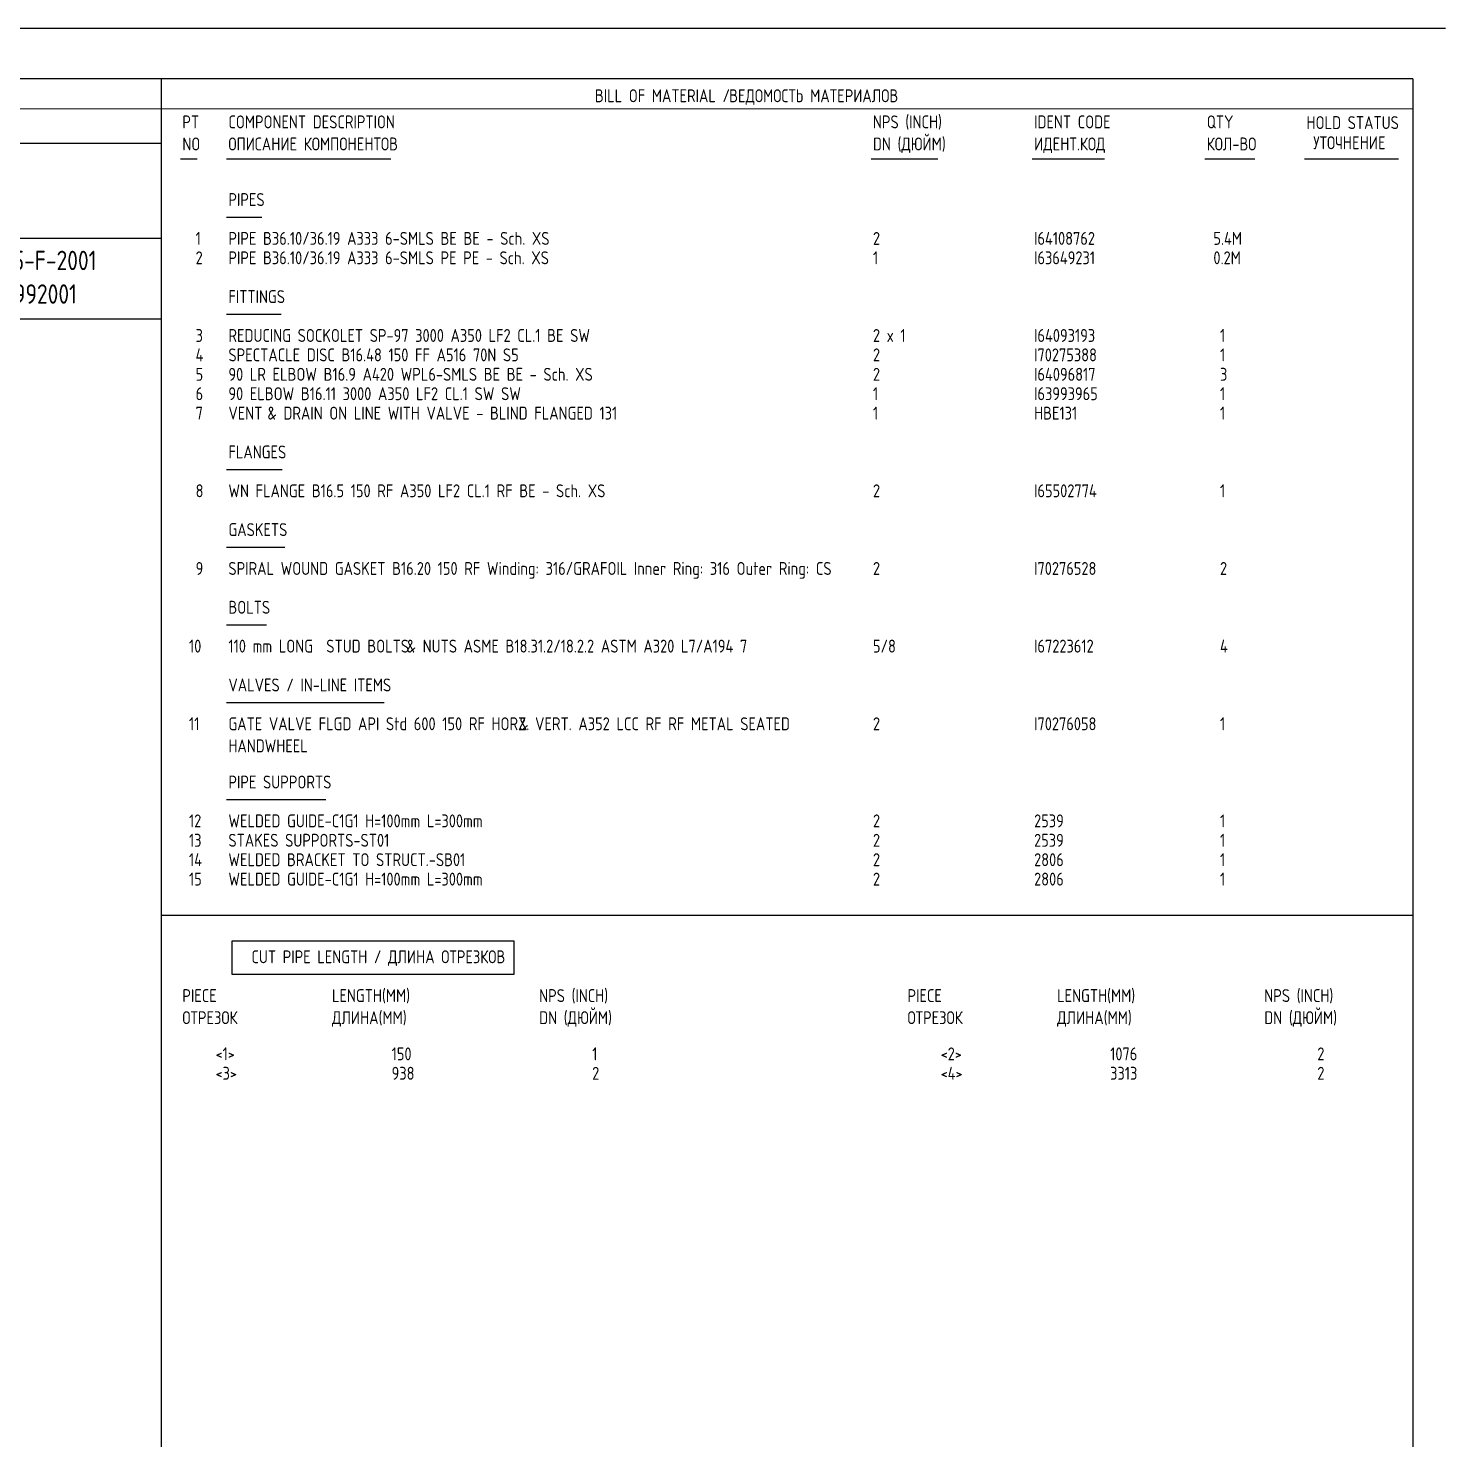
# Model space of a CAD drawing. Extents: x -1005 to 594, y -998 to 420.
# Drawn here: x 382.9 to 594, y 210 to 420 of the extents above; entities that cross this region are included whole.
import ezdxf

# ---------------------------------------------------------------- set-up
doc = ezdxf.new("R2010")
doc.units = 0
doc.styles.add('TTFN17', font='GOST type A')

msp = doc.modelspace()

# ---------------------------------------------------------------- linework, layer by layer
at = {"layer": 'GT_1', "flags": 128}
for points in [[(594, 420), (0, 420)], [(589.1, 412.5), (25.4, 412.5)], [(402.7, 412.5), (402.7, 7.5)], [(589.1, 412.5), (589.1, 7.5)], [(589.1, 408), (162.7, 407.9)], [(190.3, 402.9), (402.7, 402.9)], [(408.046, 400.531), (405.557, 400.531)], [(436.894, 400.531), (412.414, 400.531)], [(518.373, 400.531), (508.414, 400.531)], [(543.202, 400.531), (532.414, 400.531)], [(565.597, 400.531), (558.129, 400.531)], [(587, 400.5), (573, 400.5)], [(417.669, 391.854), (412.414, 391.854)], [(402.7, 388.7), (226.9, 388.7)], [(402.7, 376.7), (25.4, 376.7)], [(420.573, 377.398), (412.414, 377.398)], [(420.713, 354.269), (412.414, 354.269)], [(421.128, 342.704), (412.414, 342.704)], [(418.36, 331.139), (412.414, 331.139)], [(435.927, 319.575), (412.414, 319.575)], [(427.211, 305.119), (412.414, 305.119)], [(402.7, 287.931), (589, 287.931)], [(413.271, 284.146), (455.204, 284.146), (455.204, 279.099), (413.271, 279.099), (413.271, 284.146)]]:
    msp.add_lwpolyline(points, dxfattribs=at)

# ---------------------------------------------------------------- texts
at = {"layer": 'GT_1', "style": 'TTFN17'}
for s, height, p in [('BILL OF MATERIAL /', 1.925, (467.289, 409)), ('ВЕДОМОСТЬ МАТЕРИАЛОВ', 1.925, (487.289, 409)), ('PT', 1.925, (405.846, 405.109)), ('COMPONENT DESCRIPTION', 1.925, (412.703, 405.109)), ('NPS (INCH)', 1.925, (508.703, 405.109)), ('IDENT CODE', 1.925, (532.703, 405.109)), ('QTY', 1.925, (558.417, 405.109)), ('HOLD STATUS', 1.925, (573.289, 405)), ('NO', 1.925, (405.846, 401.822)), ('ОПИСАНИЕ КОМПОНЕНТОВ', 1.925, (412.703, 401.822)), ('DN (ДЮЙМ)', 1.925, (508.703, 401.822)), ('ИДЕНТ.КОД', 1.925, (532.703, 401.822)), ('КОЛ-ВО', 1.925, (558.417, 401.822)), ('УТОЧНЕНИЕ', 1.925, (574.289, 402)), ('PIPES', 1.925, (412.703, 393.544)), ('  1', 1.925, (405.846, 387.762)), ('PIPE B36.10/36.19 A333 6-SMLS BE BE - Sch. XS', 1.925, (412.703, 387.762)), ('2', 1.925, (508.703, 387.762)), ('I64108762', 1.925, (532.703, 387.762)), (' 5.4M', 1.925, (558.417, 387.762)), ('SLN-2725-6699-25-F-2001', 2.8875, (355.433, 384)), ('  2', 1.925, (405.846, 384.871)), ('PIPE B36.10/36.19 A333 6-SMLS PE PE - Sch. XS', 1.925, (412.703, 384.871)), ('1', 1.925, (508.703, 384.871)), ('I63649231', 1.925, (532.703, 384.871)), (' 0.2M', 1.925, (558.417, 384.871)), ('4503-WZ-DM-T66992001', 2.8875, (355.433, 379)), ('FITTINGS', 1.925, (412.703, 379.088)), ('  3', 1.925, (405.846, 373.306)), ('REDUCING SOCKOLET SP-97 3000 A350 LF2 CL.1 BE SW', 1.925, (412.703, 373.306)), ('2 x 1', 1.925, (508.703, 373.306)), ('I64093193', 1.925, (532.703, 373.306)), ('  1', 1.925, (558.417, 373.306)), ('  4', 1.925, (405.846, 370.415)), ('SPECTACLE DISC B16.48 150 FF A516 70N S5', 1.925, (412.703, 370.415)), ('2', 1.925, (508.703, 370.415)), ('I70275388', 1.925, (532.703, 370.415)), ('  1', 1.925, (558.417, 370.415)), ('  5', 1.925, (405.846, 367.524)), ('90 LR ELBOW B16.9 A420 WPL6-SMLS BE BE - Sch. XS', 1.925, (412.703, 367.524)), ('2', 1.925, (508.703, 367.524)), ('I64096817', 1.925, (532.703, 367.524)), ('  3', 1.925, (558.417, 367.524)), ('  6', 1.925, (405.846, 364.633)), ('90 ELBOW B16.11 3000 A350 LF2 CL.1 SW SW', 1.925, (412.703, 364.633)), ('1', 1.925, (508.703, 364.633)), ('I63993965', 1.925, (532.703, 364.633)), ('  1', 1.925, (558.417, 364.633)), ('  7', 1.925, (405.846, 361.741)), ('VENT', 1.925, (412.703, 361.741)), ('& DRAIN ON LINE WITH VALVE - BLIND FLANGED 131', 1.925, (418.513, 361.741)), ('1', 1.925, (508.703, 361.741)), ('HBE131', 1.925, (532.703, 361.741)), ('  1', 1.925, (558.417, 361.741)), ('FLANGES', 1.925, (412.703, 355.959)), ('  8', 1.925, (405.846, 350.177)), ('WN FLANGE B16.5 150 RF A350 LF2 CL.1 RF BE - Sch. XS', 1.925, (412.703, 350.177)), ('2', 1.925, (508.703, 350.177)), ('I65502774', 1.925, (532.703, 350.177)), ('  1', 1.925, (558.417, 350.177)), ('GASKETS', 1.925, (412.703, 344.395)), ('  9', 1.925, (405.846, 338.612)), ('SPIRAL WOUND GASKET B16.20 150 RF Winding: 316/GRAFOIL Inner Ring: 316 Outer Ring: CS', 1.925, (412.703, 338.612)), ('2', 1.925, (508.703, 338.612)), ('I70276528', 1.925, (532.703, 338.612)), ('  2', 1.925, (558.417, 338.612)), ('BOLTS', 1.925, (412.703, 332.83)), (' 10', 1.925, (405.846, 327.048)), ('110 mm LONG  STUD BOLTS', 1.925, (412.703, 327.048)), ('& NUTS ASME B18.31.2/18.2.2 ASTM A320 L7/A194 7', 1.925, (439.257, 327.048)), ('5/8', 1.925, (508.703, 327.048)), ('I67223612', 1.925, (532.703, 327.048)), ('  4', 1.925, (558.417, 327.048)), ('VALVES / IN-LINE ITEMS', 1.925, (412.703, 321.265)), (' 11', 1.925, (405.846, 315.483)), ('GATE VALVE FLGD API Std 600 150 RF HORZ.', 1.925, (412.703, 315.483)), ('& VERT. A352 LCC RF RF METAL SEATED', 1.925, (455.997, 315.483)), ('2', 1.925, (508.703, 315.483)), ('I70276058', 1.925, (532.703, 315.483)), ('  1', 1.925, (558.417, 315.483)), ('HANDWHEEL', 1.925, (412.703, 312.196)), ('PIPE SUPPORTS', 1.925, (412.703, 306.81)), (' 12', 1.925, (405.846, 301.027)), ('WELDED GUIDE-C1G1 H=100mm L=300mm', 1.925, (412.703, 301.027)), ('2', 1.925, (508.703, 301.027)), ('2539', 1.925, (532.703, 301.027)), ('  1', 1.925, (558.417, 301.027)), (' 13', 1.925, (405.846, 298.136)), ('STAKES SUPPORTS-ST01', 1.925, (412.703, 298.136)), ('2', 1.925, (508.703, 298.136)), ('2539', 1.925, (532.703, 298.136)), ('  1', 1.925, (558.417, 298.136)), (' 14', 1.925, (405.846, 295.245)), ('WELDED BRACKET TO STRUCT.-SB01', 1.925, (412.703, 295.245)), ('2', 1.925, (508.703, 295.245)), ('2806', 1.925, (532.703, 295.245)), ('  1', 1.925, (558.417, 295.245)), (' 15', 1.925, (405.846, 292.354)), ('WELDED GUIDE-C1G1 H=100mm L=300mm', 1.925, (412.703, 292.354)), ('2', 1.925, (508.703, 292.354)), ('2806', 1.925, (532.703, 292.354)), ('  1', 1.925, (558.417, 292.354)), ('CUT PIPE LENGTH / ДЛИНА ОТРЕЗКОВ', 1.925, (416.132, 280.789)), ('PIECE', 1.925, (405.846, 275.007)), ('LENGTH(MM)', 1.925, (428.132, 275.007)), ('NPS (INCH)', 1.925, (458.989, 275.007)), ('PIECE', 1.925, (513.846, 275.007)), ('LENGTH(MM)', 1.925, (536.132, 275.007)), ('NPS (INCH)', 1.925, (566.989, 275.007)), ('ОТРЕЗОК', 1.925, (405.846, 271.72)), ('ДЛИНА(MM)', 1.925, (428.132, 271.72)), ('DN (ДЮЙМ)', 1.925, (458.989, 271.72)), ('ОТРЕЗОК', 1.925, (513.846, 271.72)), ('ДЛИНА(MM)', 1.925, (536.132, 271.72)), ('DN (ДЮЙМ)', 1.925, (566.989, 271.72)), ('     <1>', 1.925, (405.846, 266.333)), ('         150', 1.925, (428.132, 266.333)), ('        1', 1.925, (458.989, 266.333)), ('     <2>', 1.925, (513.846, 266.333)), ('        1076', 1.925, (536.132, 266.333)), ('        2', 1.925, (566.989, 266.333)), ('     <3>', 1.925, (405.846, 263.442)), ('         938', 1.925, (428.132, 263.442)), ('        2', 1.925, (458.989, 263.442)), ('     <4>', 1.925, (513.846, 263.442)), ('        3313', 1.925, (536.132, 263.442)), ('        2', 1.925, (566.989, 263.442))]:
    msp.add_text(s, height=height, dxfattribs=at).set_placement(p)

doc.saveas('drawing.dxf')
